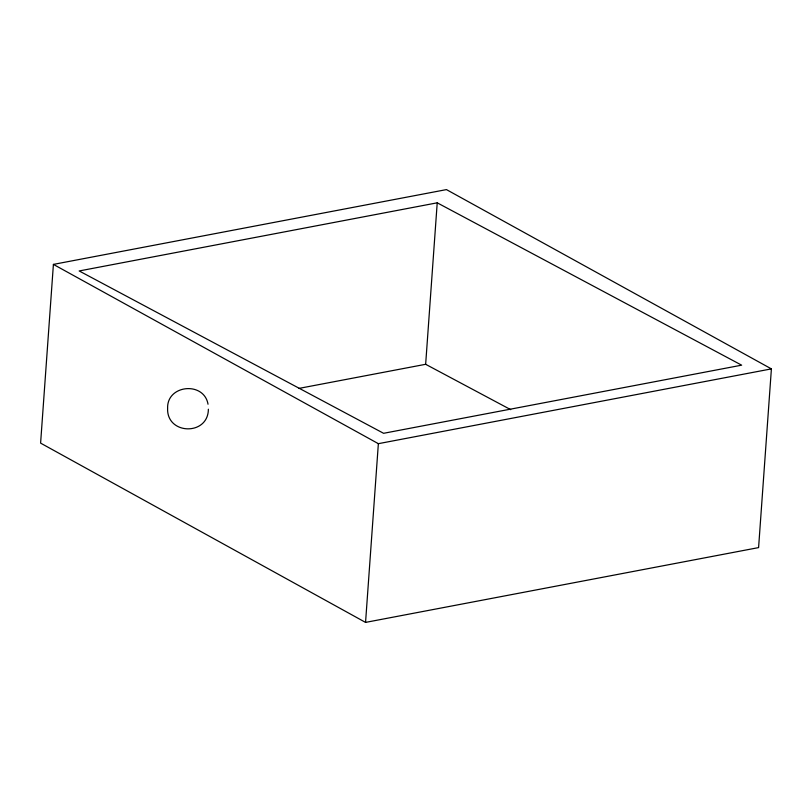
<?xml version="1.0" encoding="UTF-8"?>
<svg xmlns="http://www.w3.org/2000/svg" width="812" height="812" viewBox="0 0 812 812"><rect width="100%" height="100%" fill="white"/><g stroke="black" fill="none" stroke-linecap="round" stroke-linejoin="round"><path stroke-width="1.22" d="M208.369 409.218C208.248 436.085 166.348 434.999 167.617 408.192C166.856 384.644 204.035 381.132 208.024 404.224M53.409 264.397L40.6 443.119L365.552 622.398L758.591 547.603L771.4 368.881L446.448 189.602L53.409 264.397L378.362 443.677L771.4 368.881M365.552 622.398L378.362 443.677M510.707 409.654L425.65 364.294L437.221 202.817L79.18 270.954L383.599 433.303L741.64 365.167L437.221 202.817M298.846 388.42L425.65 364.294"/></g></svg>
